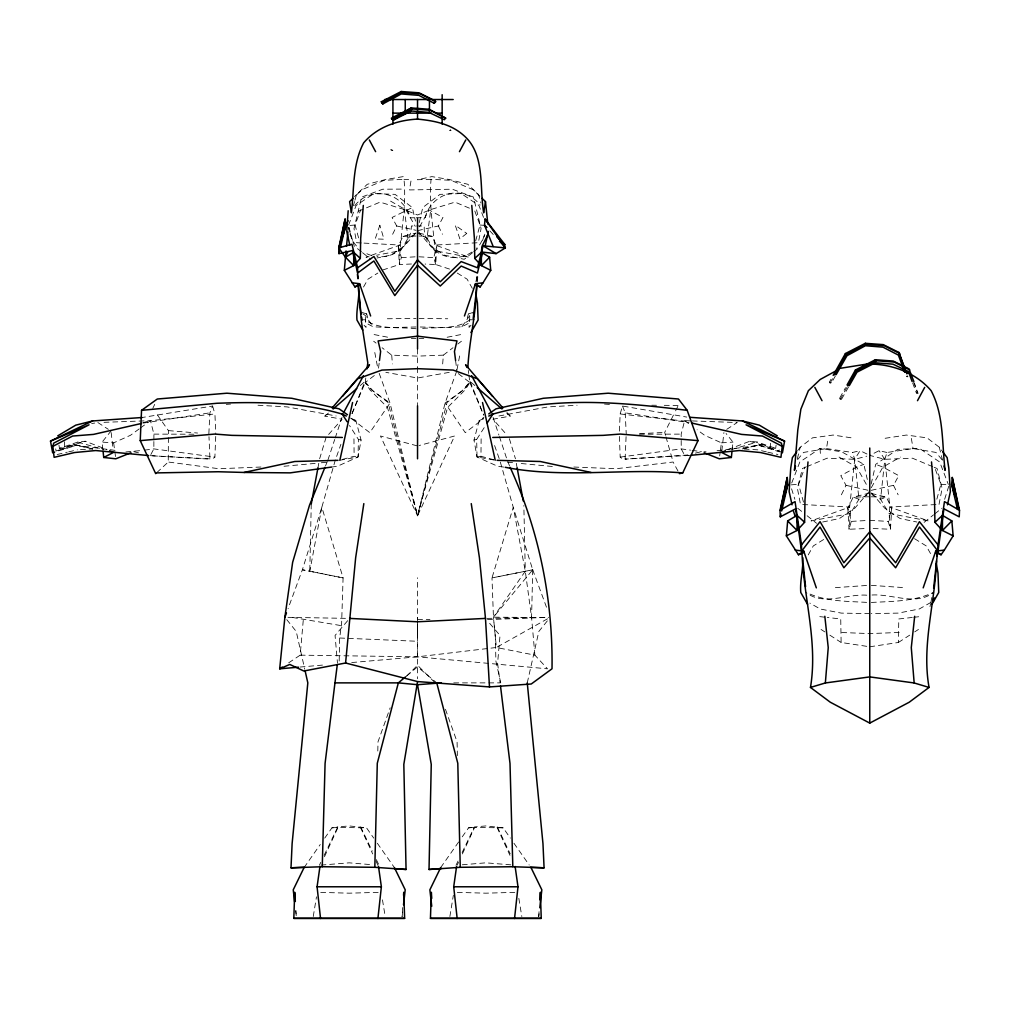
<?xml version="1.0" encoding="UTF-8"?>
<svg xmlns="http://www.w3.org/2000/svg" width="1010" height="1010" viewBox="0 0 1010 1010"><rect width="100%" height="100%" fill="white"/><g stroke="black" fill="none" stroke-linecap="round" stroke-linejoin="round"><path stroke-width="0.75" stroke-dasharray="5 3.75" d="M351.72 662.547L417.483 656.828L496.377 647.486L534.896 655.149L547.521 668.822L417.483 656.828L417.534 623.877M417.534 622.299L417.534 577.77M471.026 325.233L469.031 327.429L469.89 315.385L468.4 313.908L472.895 312.494M153.873 441.509L153.848 448.882L150.2 455.725L212.58 458.982L214.89 457.101L215.749 435.802M153.886 440.032L153.911 434.123L150.439 420.665L100.949 422.433M417.483 635.669L417.534 617.59M156.84 472.592L168.253 462.024L168.417 430.601L155.376 412.105M494.054 459.79L480.962 456.28L481.126 438.832M382.752 269.998L399.367 264.519C399.796 236.088 406.815 207.934 404 179.325L384.141 180.298L361.959 189.716L355.217 196.218M339.183 661.032L339.663 638.004L341.632 623.246L343.084 577.909L321.837 507.247L335.194 460.472L340.913 444.312M331.394 467.087L337.504 466.229L358.045 456.987L358.398 439.426L349.51 425.5M377.803 751.023L377.992 741.845L390.163 707.808M311.257 503.977L309.792 571.206L343.084 577.909L302.369 569.779L288.065 608.651M675.589 410.843L678.303 405.452L678.367 402.876M866.744 646.337L841.128 642.474L840.737 618.966L827.266 617.463M619.408 431.144L620.153 413.961L622.476 406.033L686.75 417.079M626.086 436.661L625.102 459.133L622.501 458.982L620.191 457.101L619.332 435.802M208.855 433.669L209.891 412.837L212.605 406.033L142.132 417.509M476.77 281.222L477.124 275.137M449.564 269.089L435.714 264.519L436.812 245.986L432.091 236.315L417.534 232.729M871.264 493.41L886.325 497.109L891.716 508.131L890.466 529.253L871.239 528.432M479.864 196.218L473.122 189.716L450.94 180.298L431.081 179.325C428.265 207.934 435.285 236.088 435.714 264.519L425.109 264.065M402.7 907.523L402.068 916.676L402.826 910.73M538.696 916.676L539.113 910.578M442.67 363.928L443.365 355.154L452.985 347.73M869.761 646.791L898.395 642.474L898.786 618.966L912.257 617.463M776.084 445.208L775.667 448.326L770.226 447.771L770.592 443.238M288.658 662.838L300.185 655.149L303.505 617.438M477.339 281.752L477.894 275.604M732.174 449.791L732.995 442.115L726.064 433.505M538.759 916.701L539.1 913.722M721.809 450.915L723.917 432.583M378.535 368.158L379.482 360.57M469.423 208.174L455.005 202.139L430.752 209.562L427.028 238.183L434.477 250.657L469.057 257.222L435.184 245.051L478.361 242.703L481.076 228.576L473.488 197.089L452.303 189.211L409.505 189.93L411.171 179.831L404 179.325M352.061 413.633L365.203 382.537L365.797 377.992M719.675 455.914L720.256 451.558M720.458 450.106L721.418 442.847L704.601 435.285L697.115 429.793M313.252 916.524L316.483 896.829M449.879 916.524L453.351 895.302M797.622 459.626L803.518 452.442L826.458 448.566L828.149 438.428M339.549 460.295L358.045 456.987L361.088 440.057L355.924 420.665L352.326 418.127M475.925 281.841L477.048 275.654M317.948 467.832L318.781 463.312M457.05 369.458L460.295 352.503M939.035 504.394L942.128 488.31L937.065 468.501L934.174 467.289M930.008 606.682L930.614 603.614M930.917 602.086L931.826 597.491M782.434 452.796L778.975 450.94L779.871 446.559M361.34 242.956L356.719 242.703L354.005 228.576L361.593 197.089L382.777 189.211L404.644 189.085M527.258 682.874L538.848 631.452L548.304 619.648M419.276 222.604L422.748 207.555L440.006 194.362L461.204 193.566L478.942 205.472L483.777 218.034M871.163 484.03L875.695 464.348L897.751 449.336L919.504 448.427L939.691 461.987L948.339 484.434M797.344 458.767L800.248 447.19L812.457 437.873L833.149 435.045L854.372 438.29M691.168 455.283L684.881 455.725L681.232 448.882L681.169 434.123L684.641 420.665L690.827 420.88M484.106 236.933L484.825 234.206M435.714 264.519L433.744 257.626L436.812 245.986M467.34 317.923L468.4 313.908M941.901 459.626L936.005 452.442L913.065 448.566L886.982 452.48L884.811 459.323L889.861 507.07L889.053 513.446L890.466 529.253L888.219 521.387L891.716 508.131M503.687 467.087L497.577 466.229L477.036 456.987L473.993 440.057L479.157 420.665L483.954 417.281M475.71 240.746L480.015 225.015L474.283 209.663M936.838 499.18L940.916 484.244L934.389 466.746M353.374 205.787L354.548 201.583M354.939 200.169L356.517 194.551L367.236 184.3L385.782 179.49L403.205 176.624M411.487 264.001L399.367 264.519L401.336 257.626L398.268 245.986L402.99 236.315L416.082 233.083M869.761 493.031L853.197 497.109L847.807 508.131L851.304 521.387L849.056 529.253L866.807 528.495M319.627 458.792L326.129 437.279L342.074 419.226L324.879 416.107L327.998 412.61M482.578 240.468L484.787 233.436M944.64 499.293L948.882 485.835M327.909 460.055L334.714 439.451M335.194 437.986L341.999 417.382M456.76 370.998L445.082 403.041L417.534 515.857L380.454 435.992L417.534 445.953M358.588 237.88L355.065 225.015L360.797 209.663M803.493 502.159L798.607 484.244L805.134 466.746M348.614 225.015L356.139 205.472L373.877 193.566L395.074 194.362L412.333 207.555L415.451 221.102M791.714 483.033L799.832 461.987L820.019 448.427L841.772 451.836L863.828 464.348L867.312 479.485M352.035 413.507L364.913 381.527L373.006 390.883L388.055 402.498L417.534 515.857L454.626 435.992L419.024 445.549M325.536 465.888L327.316 461.507M474.485 319.741L469.877 319.804L468.35 323.427L461.886 326.798L445.183 327.568L419.074 326.975M324.475 856.732L338.009 827.417L366.542 827.859L373.725 838.111M457.227 865.115L458.515 862.325M462.378 853.942L474.624 827.417L503.157 827.859L510.353 838.111M319.4 865.229L320.763 862.389M324.159 855.293L337.794 826.9L349.233 825.928L366.542 827.859M456.002 865.305L458.048 861.038M462.138 852.516L474.41 826.938L485.848 825.928L503.157 827.859M152.762 408.406L154.707 404.379M392.625 234.282L396.69 225.975L392.107 217.453L412.333 207.555M841.38 494.799L846.014 485.33L840.787 475.634L856.631 467.087L863.828 464.348M665.539 435.36L664.694 432.406L674.907 412.181M417.534 230.646L438.39 225.975L442.973 217.453L429.061 209.954L419.074 227.717M871.239 490.33L893.509 485.33L898.736 475.634L882.892 467.087L875.695 464.348M482.048 240.62L480.002 244.306A32.383 31.133 -70 0 1 476.291 248.536M835.371 376.01L831.508 382.777L830.106 383.055L829.349 382.184L832.404 376.73M830.106 383.055L833.906 376.276M848.514 387.032L841.557 399.202L840.156 399.48L839.386 398.622L845.509 387.714M840.156 399.48L846.999 387.272M871.302 487.691L882.892 467.087L900.453 457.063M363.524 287.042L367.968 279.164L377.828 273.053M808.24 554.894L813.303 545.93L824.955 538.696M866.997 454.033L860.065 450.649L854.712 459.323L849.663 507.07L850.47 513.446L849.056 529.253L847.807 508.131M493.991 460.017L477.036 456.987L476.669 439.426L485.57 425.5M468.88 374.975L469.877 382.537L465.143 389.835L447.607 407.434L417.534 515.857L387.474 407.434L369.938 389.835L365.203 382.537L376.806 373.599M547.508 618.802L496.377 647.486L493.448 617.186L525.288 571.206L523.849 505.543M461.886 326.798L469.89 315.385L474.7 312.317M304.073 867.577L320.246 844.511M324.728 838.111L331.924 827.859L337.794 826.9M440.688 867.577L458.654 841.949M462.252 836.823L468.539 827.859L474.41 826.938M797.622 450.662L800.248 447.19M102.906 449.791L102.086 442.115L110.986 431.043M534.896 655.149L531.576 617.438L493.448 617.186L532.712 569.779L513.244 507.247L499.874 460.472L493.637 442.847M347.667 620.683L335.067 635.454L337.479 663.229M458.275 373.599L469.877 382.537L463.552 389.898L445.082 403.041L465.269 432.646L483.487 418.733M415.514 233.159L404.404 246.036L390.832 255.151L376.995 258.005M474.877 385.593L470.168 381.527L462.062 390.883L447.026 402.498L417.534 515.857L389.999 403.041L378.321 370.998M354.535 196.571L356.517 194.551M406.424 676.359L417.534 665.262L435.335 683.025M362.186 312.494L366.68 313.908L365.191 315.385L366.049 327.429L364.055 325.233M324.879 416.107L328.414 413.065M360.204 385.593L364.913 381.527M469.877 319.804C455.826 330.283 435.588 326.596 419.011 328.768M406.74 675.867L417.534 666.865L436.737 682.874M912.661 383.005L916.386 393.054L917.206 392.372L913.595 382.096M472.516 252.689L464.234 259.28L444.248 255.151L430.677 246.036L417.534 230.823M473.703 251.743L479.624 247.033M924.125 522.347L933.568 514.822M934.742 513.888L941.825 508.257M457.808 344.019L461.418 341.241M139.216 428.884L130.479 435.285L113.65 442.847L102.086 442.115M140.453 427.975L150.439 420.665L214.928 413.961L215.799 434.275M726.72 429.351L737.224 422.534L692.368 420.93M898.395 642.474L909.682 635.151M914.694 631.894L918.456 629.457M930.967 602.377L919.226 609.017L898.218 613.108L871.264 613.613M414.832 234.648L408.053 238.183L400.604 250.657L376.541 255.227M867.06 495.014L858.954 499.256L850.47 513.446L811.081 520.933L849.663 507.07L800.488 504.394L797.395 488.31L802.458 468.501L805.349 467.289M886.982 452.48L879.053 450.7L869.761 455.396L884.811 459.323L912.434 458.187L932.722 466.683M479.157 420.665L483.26 418.695M728.008 449.564L749.824 441.244L757.247 442.064L775.667 448.326M358.449 211.191L380.076 202.139L404.328 209.562L417.534 214.991L430.752 209.562M806.801 466.683L827.089 458.187L854.712 459.323L866.744 456.179M80.484 449.652L92.87 448.932L73.023 444.274L52.646 452.796L76.204 445.322L118.019 450.75M58.984 445.208L59.401 448.326L77.833 442.064L85.257 441.244L107.073 449.564M766.363 451.836L757.689 449.841L742.211 448.932L762.058 444.274L779.518 451.571M59.401 448.326L64.855 447.771L85.257 441.244M731.48 449.526L757.247 442.064M92.87 448.932L76.204 445.322L56.105 450.94L55.512 448.011M342.478 459.398L354.119 456.28L358.045 456.987M142.852 422.66L150.439 420.665M687.886 454.98L625.102 459.133L688.012 455.459M695.385 453.124L701.394 451.647L706.066 451.836M826.458 448.566L852.541 452.48L860.065 450.649M473.993 440.057L476.669 439.426M742.211 448.932L762.058 444.274M57.153 454.513L67.266 452.177M68.718 451.836L77.391 449.841M822.645 522.019L839.335 518.572L854.801 508.181L869.761 490.86L884.722 508.181L900.175 518.572L916.878 522.019M447.127 337.252L460.977 334.562M477.036 456.987L480.962 456.28M369.029 256.654L366.024 257.222L399.897 245.051L362.88 243.044M498.927 415.981L547.976 406.904L577.076 405.237M507.083 412.61L510.189 416.107L493.006 419.226L506.957 435.02M449.223 372.349L417.534 378.005L385.858 372.349M91.632 423.569L94.751 423.051M687.949 455.245L684.881 455.725L687.936 455.447M717.062 450.75L758.876 445.322L778.975 450.94M142.953 423.127L209.891 412.837M885.151 438.29L906.374 435.045L927.066 437.873L939.262 447.19L941.888 450.662M125.896 451.95L142.991 450.372M144.544 450.157L153.848 448.882L214.89 457.101M620.191 457.101L681.232 448.882L690.537 450.157M677.988 471.064L673.127 462.024L616.125 468.741L572.569 466.986M913.747 617.299L919.731 616.63M315.145 463.401L281.171 466.519M321.319 462.769L327.492 462.138M866.757 595.193C846.86 593.653 822.961 606.379 805.626 592.213M300.046 667.042L325.094 664.87M349.94 225.432L355.065 225.015M791.297 484.851L798.607 484.244M462.29 864.787L485.848 862.83L514.115 865.103M320.965 865.103L349.22 862.83L372.791 864.787M226.316 404.366L230.621 404.05M331.924 827.859L338.009 827.417M468.539 827.859L474.624 827.417M835.371 587.643L866.63 585.472M721.418 442.847L732.995 442.115M401.336 257.626L417.534 256.704M851.304 521.387L866.681 520.516M935.967 504.558L889.861 507.07L928.442 520.933L889.053 513.446L880.568 499.256L871.112 494.307M639.595 433.681L664.694 432.406M431.081 179.325L417.534 179.742L431.876 176.624L449.298 179.49L467.845 184.3L478.563 194.551L480.924 202.985M871.34 602.44C892.348 601.316 914.53 601.606 933.896 592.213C916.108 606.568 891.628 593.375 871.264 595.067M487.464 619.622L548.632 617.35M899.178 632.475L869.761 633.586L840.345 632.475M443.365 355.154L417.534 356.126L391.716 355.154L382.083 347.73M378.182 892.36L349.233 893.181L318.756 892.322M514.797 892.36L485.848 893.181L453.856 892.272M260.959 467.024L218.955 468.741L168.253 462.024M416.006 326.975L389.898 327.568L373.195 326.798L366.731 323.427L365.203 319.804L360.595 319.741M416.082 236.037L402.99 236.315L408.053 238.183L404.328 209.562M869.761 496.769L853.197 497.109L858.954 499.256L854.712 459.323L852.541 452.48M419.099 338.577L423.783 338.502M487.022 618.385L548.657 617.312M414.82 217.756L410.325 217.794A31.84 31.222 45.8 0 0 353.311 207.681M416.309 217.743L425.298 217.655L426.372 213.564A32.383 31.133 -70 0 1 480.129 205.055M387.348 318.756L416.032 318.453M639.393 434.224L681.169 434.123M453.742 682.874L500.114 682.874L497.602 663.229L500.013 635.454L487.413 620.683M417.534 619.521L429.97 619.534M153.911 434.123L197.24 434.224M651.803 405.225L656.487 405.262M664.277 405.326L678.303 405.452M419.049 318.453L447.733 318.756M300.185 655.149L417.483 656.828M411.297 338.502L415.981 338.577M869.761 613.638L841.305 613.108L820.284 609.017L809.856 603.109M287.964 617.337L346.518 618.36M418.998 236.037L432.091 236.315L427.028 238.183L417.534 233.222M871.264 496.794L886.325 497.109L880.568 499.256L884.811 459.323L879.053 450.7M552.356 466.481L519.935 463.401M339.663 638.004L417.534 641.274M416.07 328.768C399.493 326.596 379.255 330.283 365.203 319.804M866.605 602.364C847.024 601.266 826.395 601.543 808.189 593.287M419.011 256.793L433.744 257.626M869.761 520.339L888.219 521.387M258.005 405.237L287.105 406.904L336.153 415.981M150.212 455.649L209.979 459.133L208.982 436.661M871.327 585.358L904.152 587.643M604.46 404.05L610.204 404.48M480.015 225.015L485.141 225.432M940.916 484.244L948.213 484.851M168.417 430.601L197.556 433.037M507.588 462.138L513.762 462.769M620.153 413.961L687.671 421.46M916.386 393.054L917.976 393.231L914.391 383.017M819.779 616.63L825.776 617.299M692.09 450.372L701.394 451.647M622.476 406.033L625.19 412.837L689.009 422.647M292.445 617.438L341.632 625.695M374.104 334.562L391.022 337.845M846.014 485.33L869.761 490.658M396.69 225.975L416.044 230.318M767.802 452.177L777.927 454.513M358.398 439.426L361.088 440.057M133.686 451.647L139.683 453.124M829.349 382.184L831.508 382.777M839.386 398.622L841.557 399.202M77.833 442.064L103.588 449.526M758.876 445.322L779.48 451.861M749.824 441.244L770.226 447.771M73.023 444.274L76.204 445.322M350.445 418.039L355.924 420.665M839.07 457.063L856.631 467.087L867.438 486.315M390.592 201.141L406.02 209.954L415.236 226.354M914.568 538.696L926.22 545.93L932.003 556.169M457.252 273.053L467.112 279.164L472.289 288.355M362.792 313.857L365.191 315.385L373.195 326.798M821.054 629.457L824.817 631.894M829.841 635.151L841.128 642.474M97.856 422.534L108.36 429.351M351.594 418.733L369.812 432.646L389.999 403.041L371.516 389.898L365.203 382.537M684.641 420.665L690.878 425.223M373.662 341.241L376.073 343.097M361.378 251.743L354.27 246.099L348.513 227.818M362.552 252.689L370.847 259.28M797.698 508.257L802.42 512.007M807.142 515.769L816.572 523.281M506.666 413.065L510.189 416.107M489.837 230.886L494.117 235.431M917.206 392.372L917.976 393.231M286.777 619.648L296.233 631.452L304.755 669.264M513.938 843.236L529.215 865.014M377.323 843.236L394.392 867.577M893.509 485.33L898.142 494.799M438.39 225.975L442.456 234.282M497.286 826.9L510.227 853.867M360.671 826.938L372.261 851.089M376.351 859.611L379.066 865.305M497.072 827.417L509.962 855.344M360.456 827.417L372.703 853.942M375.922 860.924L378.498 866.504M469.877 382.537L483.613 415.047M507.765 461.507L509.545 465.888M349.877 233.966L352.477 240.367A31.84 31.222 45.8 0 0 357.464 247.021M470.168 381.527L483.638 414.959M546.486 607.212L532.712 569.779L491.996 577.909L493.448 617.186M445.448 709.285L457.088 741.845L457.366 755.606M493.082 417.382L498.915 435.045M499.394 436.509L506.679 458.578M791.575 488.827L794.87 499.293M509.381 438.706L515.453 458.792M212.605 406.033L214.928 413.961M665.956 436.85L673.127 462.024M366.68 313.908L367.741 317.923M349.069 227.389L352.477 240.367M939.262 447.19L942.545 460.219M500.745 682.861L495.885 661.032L495.418 638.004L493.675 619.622M374.786 352.503L377.727 367.918M516.299 463.312L517.133 467.832M357.742 274.101L359.143 281.841M911.361 438.428L913.065 448.566M518.837 898.344L521.829 916.524M382.474 899.859L385.201 916.524M113.65 442.847L114.622 450.106M114.824 451.558L115.594 457.353M468.274 370.43L468.678 373.46M348.665 227.237L349.359 232.691M455.598 360.57L456.924 371.188M295.64 910.73L296.321 916.701L295.968 910.578M111.163 432.583L113.095 449.387M357.048 274.064L357.742 281.752M64.362 441.736L64.855 447.771M391.716 355.154L392.398 363.928M820.019 448.427L820.587 456.368M398.268 245.986L399.367 264.519M357.868 273.609L358.298 281.222M625.19 412.837L626.225 433.669M353.954 438.832L354.119 456.28M417.534 349.031L417.534 367.375M417.534 367.716L417.534 406.007M417.534 624.18L417.534 678.758M471.973 252.045A32.383 31.133 -70 0 1 424.213 230.154L424.225 225.95L411.36 225.987A31.84 31.222 45.8 0 1 376.983 256.591M371.566 255.517A31.84 31.222 45.8 0 1 363.979 252.184M532.712 569.779L531.576 617.438L525.288 571.206L513.244 507.247L491.996 577.909L532.712 569.779M321.837 507.247L309.792 571.206L302.369 569.779L321.837 507.247M379.836 225.243L375.202 238.89L383.989 239.218L379.836 225.243M450.384 129.924L449.652 130.53L451.053 130.669L450.384 129.924M907.169 375.935L906.336 376.629L907.939 376.793L907.169 375.935M466.734 233.424L459.878 238.89L455.245 225.243L466.734 233.424M392.776 150.351L390.87 149.834L392.776 150.351"/><path stroke-width="1.5" d="M344.334 270.327L345.47 257.209L353.702 252.336L353.702 265.617L344.334 270.327L354.939 286.916L359.712 284.934L359.585 283.696L352.073 282.825M786.373 535.868L787.674 520.92L797.054 515.365L797.042 530.49L786.373 535.868L798.456 554.755L803.897 552.495L803.745 551.094L795.198 550.096M417.534 681.737L403.823 764.381L406.058 869.484L374.824 867.3L377.285 763.295L398.344 682.874L405.54 676.864M937.974 551.245L938 544.845L944.464 501.616L959.5 510.302L959.247 516.842L943.921 508.838L937.974 551.245L919.491 526.993L895.643 567.772L869.761 538.014L843.88 567.772L820.032 527.043L801.549 551.245L795.59 508.838L780.275 516.842L780.023 510.302L787.244 477.477L787.876 484.447L781.664 510.946M527.258 682.874L542.963 843.59L544.074 867.805L512.827 866.731L460.257 867.3L429.023 869.484L431.257 764.381L417.534 684.704L398.344 682.874L334.966 682.874L325.081 763.408L322.253 866.731L291.006 867.805L292.117 843.59L307.823 682.874L305.096 670.766M493.196 246.516L484.497 225.192L485.052 219.069L505.379 247.892L496.099 253.624L482.654 252.147L477.427 273.041L461.204 266.059L440.259 286.032L417.534 265.289L394.822 295.589L373.877 260.971L357.654 273.041L352.427 250.568L338.981 253.624L338.754 247.892L340.408 247.564L345.647 225.192L345.104 219.069L338.754 247.892L345.47 257.209L353.702 265.617L360.33 258.409L360.671 238.511L363.31 205.434M787.674 520.92L797.042 530.49L804.604 522.284L804.983 499.622L808 461.936M403.545 895.327L403.748 892.272L404.631 918.368L293.822 918.368L294.705 892.272L295.337 901.425M539.845 899.897L540.375 892.272L541.246 918.368L430.449 918.368L431.333 892.272L431.75 898.37M155.704 473.652L140.238 440.625L141.539 410.338L157.307 399.013L226.909 393.206L291.789 398.281L339.12 408.848L347.528 414.756M467.882 367.413C469.221 340.345 476.366 313.239 476.518 285.779M802.016 552.912C803.644 597.945 818.024 642.259 810.475 687.431L830.283 702.215L869.761 723.109L909.24 702.215L929.048 687.431C921.486 644.885 935.071 603.21 936.51 560.79M936.775 556.194L936.952 553.126M348.172 210.749L346.758 231.429L349.763 245.177M810.475 687.431L825.359 682.962L828.238 647.612L824.829 616.264M324.942 467.352L309.477 505.316L292.635 562.343L284.883 617.287L279.682 668.822L289.756 664.441L303.821 671.019L345.584 663.002L355.659 557.722L363.827 503.624M477.061 284.833L473.185 318.605M937.646 551.372L933.644 588.3M957.518 509.482L951.635 484.447L952.266 477.477L958.831 509.091L957.985 506.187M346.077 250.922L345.47 257.209L347.806 251.591M346.531 246.213L347.894 232.073M704.147 452.745L719.284 458.805L731.354 457.479L732.01 451.331M377.917 918.494L381.376 886.78L378.498 866.504M514.544 918.494L517.991 886.78L515.125 866.504M914.681 616.264L911.285 647.612L914.164 682.962L929.048 687.431M782.434 452.796L784.581 441.105L746.049 424.819L781.399 443.15L782.207 446.357L780.97 457.328L760.48 452.53L739.358 450.536L691.168 455.283M403.508 904.758L405.212 889.823L394.392 867.577M539.782 907.75L541.84 889.823L531.008 867.577M379.482 360.57L380.631 351.467L378.094 340.925L417.534 336.178L456.987 340.925L454.449 351.467L455.598 360.57M334.966 682.874L337.29 664.731M366.996 368.915L367.804 362.868L361.479 322.102L358.02 284.833M320.536 918.494L317.077 886.78L319.955 866.504M457.164 918.494L453.705 886.78L456.583 866.504M482.111 198.377L485.482 201.634L483.676 212.82C479.27 187.203 485.558 153.709 463.249 135.024C450.536 123.839 433.896 120.682 417.534 119.104C397.359 120.127 376.983 127.096 363.651 142.877C352.313 164.377 354.245 189.375 351.404 212.82L349.599 201.634L352.97 198.377M358.563 285.779C360.002 297.256 356.012 308.479 356.972 320.044L362.741 330.081M802.824 557.722C803.404 569.312 799.769 580.763 800.778 592.491L807.558 604.283M311.257 503.977L317.948 467.832M434.275 103.298L434.805 100.659L419.099 92.819L401.21 91.506L381.3 101.757L382.866 103.929L401.26 93.943L418.86 95.357L434.275 103.298L435.626 101.669L434.805 100.659M485.015 246.579L488.322 231.429M947.481 504.798L950.372 491.554L948.781 467.996L947.14 457.618L942.772 451.823M339.865 460.206L352.566 402.535M345.104 219.069L339.335 246.819M787.244 477.477L780.692 509.091L782.384 503.296M338.981 253.624L339.688 250.594M780.275 516.842L780.97 513.888M795.526 466.014L794.441 470.357L797.812 429.843L800.867 409.176L808.379 390.693L820.246 379.432L836.709 370.468M148.634 455.56L95.723 450.536L74.601 452.53L54.111 457.328L52.873 446.357L53.681 443.15L89.031 424.819L50.5 441.105L52.646 452.796M505.379 247.892L483.121 245.821L477.452 267.751L461.153 261.59L440.272 281.777L417.534 259.886L394.809 291.334L373.927 256.502L357.628 267.751L357.654 273.041M341.86 238.171L345.647 225.192M783.23 500.392L784.492 496.049M785.338 493.145L787.876 484.447M933.581 600.899L934.503 597.971M343.451 412.976L363.411 375.745M347.958 220.672L338.754 247.892L351.96 244.218L357.628 267.751M464.448 315.978L475.495 283.696L483.007 282.825L490.746 270.327L489.61 257.209L481.366 252.336L481.934 246.453L487.426 235.494M923.19 587.87L935.765 551.094L944.325 550.096L953.137 535.868L951.849 520.92L942.469 515.365L934.919 522.284L942.481 530.49L953.137 535.868M284.883 617.287L286.474 612.969M679.376 473.652L682.722 472.92L698.011 440.625L687.204 410.338L678.467 399.013L608.172 393.206L543.292 398.281L495.96 408.848L488.752 413.911M304.073 867.577L293.241 889.823L294.617 901.778M440.688 867.577L429.869 889.823L431.75 906.248M459.449 151.664L465.762 139.961M917.497 400.692L924.693 387.373M367.968 367.514L369.483 364.774L332.151 407.939M833.174 375.366L845.408 353.55L865.305 343.312L883.194 344.612L898.9 352.452L906.904 373.877M834.677 374.912L846.077 354.573L866.428 344.309L884.167 345.622L899.733 353.475M847.036 384.987L855.445 369.988L875.342 359.737L893.244 361.05L908.95 368.89L913.873 381.565M847.756 385.921L856.114 371.011L876.465 360.747L894.216 362.06L909.77 369.9M836.141 374.659L846.973 355.722L865.368 345.736L882.967 347.15L898.382 355.091L904.745 372.311M849.284 385.681L857.01 372.16L875.405 362.767L893.004 364.181L908.419 371.528L912.131 381.565M470.887 332.593L478.109 320.044L477.427 302.874L476 294.907M931.965 604.283L938.744 592.491L937.974 572.923L936.346 563.858M487.186 422.975L492.842 414.113C556.106 396.084 622.892 402.346 687.204 410.338M480.141 286.916L475.495 283.696L475.369 284.934L480.141 286.916L483.007 282.825M941.055 554.755L935.765 551.094L935.626 552.495L941.055 554.755L944.325 550.096M796.751 451.823L792.383 457.618L790.742 467.996L789.138 491.554L792.042 504.798M801.549 551.245L801.523 544.845L820.082 521.665L843.868 562.785L869.761 531.816L895.655 562.785L919.441 521.665L938 544.845M445.675 118.107L444.324 119.723L428.909 112.388L411.31 110.974L392.019 119.205L391.35 118.195L411.247 107.944L429.136 109.244L445.675 118.107L430.108 110.254L412.358 108.941L392.019 119.205M342.541 396.273L357.704 378.763L381.931 370.077L417.534 368.675L453.149 370.077L477.364 378.763L502.93 407.939M489.61 257.209L481.379 265.617L474.75 258.409L474.41 238.511L471.771 205.434M951.849 520.92L942.481 530.49L942.469 515.365M474.75 258.409L481.366 252.336L481.379 265.617L490.746 270.327M333.123 408.987L356.669 388.648M354.939 286.916L359.585 283.696L370.632 315.978M798.456 554.755L803.745 551.094L816.332 587.87M401.462 114.559L392.915 120.354L411.31 110.974M407.573 110.431L411.247 107.944L412.358 108.941M282.245 667.105L279.682 668.822L298.48 667.181M57.734 435.865L75.75 425.159L92.604 420.955L142.132 417.509M780.023 510.302L795.059 501.616L801.523 544.845M50.5 441.105L92.604 420.955M52.873 446.357L72.594 436.042L93.488 434.401L141.451 423.468M103.07 451.331L103.727 457.479L113.448 452.442L109.623 450.712M381.982 102.78L402.321 92.516L420.072 93.829L435.626 101.669M488.739 416.07L492.842 414.113M725.458 450.712L721.632 452.442L731.354 457.479M130.934 452.745L115.796 458.805L103.727 457.479M155.691 472.92L218.21 471.746L244.041 472.453L294.806 461.494L338.009 460.333M840.812 368.221L869.761 363.613M331.394 467.087L290.173 472.869L244.041 472.453M825.359 682.962L869.761 676.902L914.164 682.962M417.534 684.704L441.37 682.874M141.539 410.338L216.973 403.268C258.989 401.74 301.586 402.056 342.238 414.113L346.342 416.07M140.238 440.625L214.814 434.06L231.883 435.36L342.352 437.456M429.023 869.484L441.522 868.499M345.584 663.002L417.534 681.573L489.484 686.926L531.26 683.997L552.015 668.784C553.013 599.473 538.999 530.427 510.138 467.352M293.822 918.368L404.631 918.368M430.449 918.368L541.246 918.368M489.484 686.926L485.482 618.41L417.534 621.781L349.599 618.41M291.006 867.805L304.78 867.312M492.728 437.456L603.185 435.36L620.266 434.06L698.011 440.625M505.215 467.302C563.782 478.702 623.612 468.059 682.722 472.92M384.646 99.523L429.452 99.523L429.452 113.133M432.419 99.523L453.187 99.523M392.928 113.133L402.157 113.133M405.237 113.133L431.384 113.133M436.004 113.133L442.153 113.133M317.077 886.78L381.376 886.78M453.705 886.78L517.991 886.78M322.253 866.731L374.824 867.3M497.072 460.333L540.262 461.494L591.039 472.453M530.301 867.312L544.074 867.805M689.843 417.294L742.476 420.955L759.331 425.159L777.334 435.865M395.125 868.625L406.058 869.484M872.804 364.105C894.86 365.077 916.613 373.713 931.144 390.693C944.06 415.186 941.85 443.655 945.082 470.357L943.996 466.014M692.128 423.127L741.592 434.401L762.487 436.042L782.207 446.357M742.476 420.955L784.581 441.105M483.121 245.821L496.099 253.624M477.225 387.638L501.957 408.987M865.305 343.312L866.428 344.309M875.342 359.737L876.465 360.747M401.21 91.506L402.321 92.516M797.054 515.365L804.604 522.284M353.702 252.336L360.33 258.409M496.895 236.984L504.798 244.483L504.798 246.819L499.458 241.125M492.539 396.273L465.597 364.774L467.112 367.514M485.052 219.069L504.798 244.483M381.3 101.757L382.866 103.929M855.445 369.988L856.114 371.011M845.408 353.55L846.077 354.573M342.238 414.113L347.087 421.7M471.67 375.745L491.63 412.976M814.83 387.373L822.014 400.692M369.319 139.961L375.619 151.664M898.9 352.452L904.064 367.135M793.317 510.694L795.249 516.59M951.635 484.447L955.018 496.049M436.737 682.874L457.795 763.295L460.257 867.3M952.266 477.477L959.5 510.302M482.515 402.535L495.216 460.206M805.576 586.76L803.177 563.858M360.999 314.034L359.08 294.907M361.593 317.089L362.199 320.132M517.133 467.832L523.256 500.973M485.482 201.634L487.817 224.043M471.253 503.624L479.422 557.722L485.482 618.41M500.493 685.967L509.999 763.408L512.827 866.731M931.523 461.936L934.528 499.622L934.919 522.284M869.761 448.011L869.761 723.109M442.153 94.7L442.153 124.091M417.534 99.523L417.534 119.23M417.534 218.198L417.534 349.031M417.534 405.767L417.534 458.792M405.237 99.523L405.237 111.618M392.928 99.523L392.928 124.091M486.757 227.338L484.497 225.192L486.631 227.465"/></g></svg>
